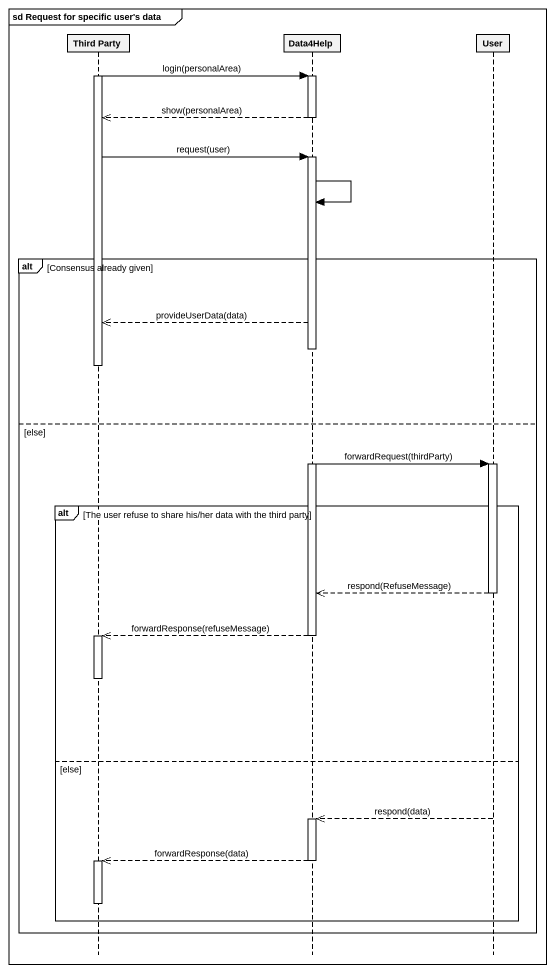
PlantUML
@startuml
mainframe sd Request for specific user's data
hide footbox
participant "Third Party" as Third_Party
participant Data4Help
participant User

activate Third_Party
Third_Party -> Data4Help : login(personalArea)
activate Data4Help
Data4Help -->> Third_Party : show(personalArea)
deactivate Data4Help
Third_Party -> Data4Help : request(user)
activate Data4Help
Data4Help -> Data4Help
alt Consensus already given
  Data4Help -->> Third_Party : provideUserData(data)
  deactivate Third_Party
else else
  Data4Help -> User : forwardRequest(thirdParty)
  activate User
  alt The user refuse to share his/her data with the third party
    User -->> Data4Help : respond(RefuseMessage)
    deactivate User
    Data4Help -->> Third_Party : forwardResponse(refuseMessage)
    deactivate Data4Help
    activate Third_Party
    deactivate Third_Party
  else else
    User -->> Data4Help : respond(data)
    activate Data4Help
    Data4Help -->> Third_Party : forwardResponse(data)
    deactivate Data4Help
    activate Third_Party
    deactivate Third_Party
  end
end
@enduml
